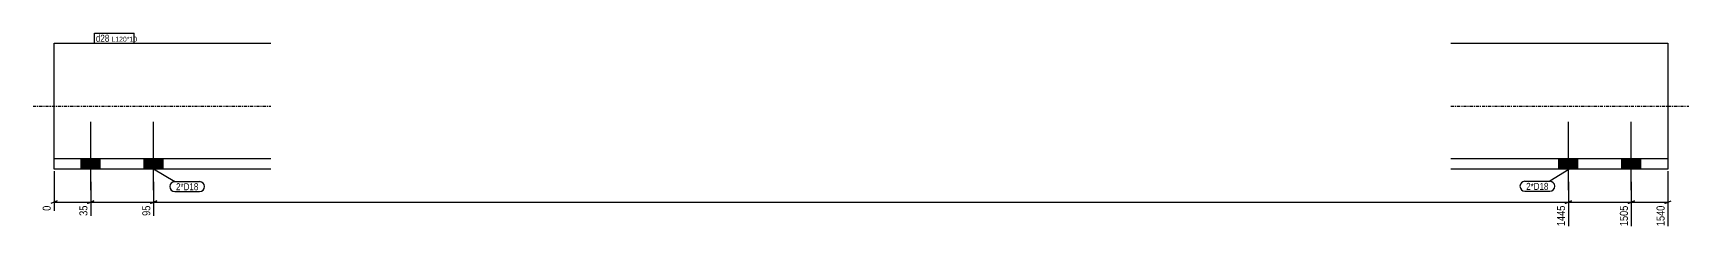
# Model space of a CAD drawing. Header units: millimetres. Extents: x 7 to 15068, y 3 to 600.
# Drawn here: x 13488 to 15068, y 3 to 189 of the extents above; entities that cross this region are included whole.
import ezdxf

# ---------------------------------------------------------------- set-up
doc = ezdxf.new("R2010")
doc.units = ezdxf.units.MM
doc.linetypes.add('DXK_LINE_DOT2', pattern=[3.9198, 1.9599, -1.9599])
doc.linetypes.add('DXK_LINE_DOT3', pattern=[5.9187, 2.979, -0.9799, 0.9799, -0.9799])
for name, color, linetype in [('MÅLSÆTNING', 7, 'Continuous'), ('STÅL', 7, 'Continuous'), ('TEKST', 7, 'Continuous')]:
    doc.layers.add(name, color=color, linetype=linetype)
doc.styles.add('Arial Narrow', font='ARIALN.TTF', dxfattribs={"height": 0.2})

msp = doc.modelspace()

# ---------------------------------------------------------------- hatches: boundary and pattern name
at = {"layer": 'STÅL', "linetype": 'Continuous'}
for points in [[(13551.9, 69), (13533.9, 69), (13533.9, 59), (13551.9, 59)], [(13611.9, 69), (13593.9, 69), (13593.9, 59), (13611.9, 59)], [(14943.9, 59), (14961.9, 59), (14961.9, 69), (14943.9, 69)], [(15003.9, 59), (15021.9, 59), (15021.9, 69), (15003.9, 69)]]:
    msp.add_hatch(color=96, dxfattribs=at).paths.add_polyline_path(points)

# ---------------------------------------------------------------- linework, layer by layer
at = {"layer": 'MÅLSÆTNING', "color": 7, "linetype": 'Continuous'}
for p, q in [((13507.9, 57), (13507.9, 19.4)), ((15047.9, 57), (15047.9, 4.8)), ((13542.9, 47), (13542.9, 14.6)), ((13542.9, 47), (13542.9, 14.6)), ((13602.9, 47), (13602.9, 14.6)), ((13602.9, 47), (13602.9, 14.6)), ((14952.9, 47), (14952.9, 4.8)), ((14952.9, 47), (14952.9, 4.8)), ((15012.9, 47), (15012.9, 4.8)), ((15012.9, 47), (15012.9, 4.8)), ((13510.9, 28.9), (13504.9, 26.5)), ((13507.9, 27.7), (13542.9, 27.7)), ((13545.9, 28.9), (13539.9, 26.5)), ((13539.9, 26.5), (13545.9, 28.9)), ((13542.9, 27.7), (13602.9, 27.7)), ((13605.9, 28.9), (13599.9, 26.5)), ((13599.9, 26.5), (13605.9, 28.9)), ((13602.9, 27.7), (14952.9, 27.7)), ((14955.9, 28.9), (14949.9, 26.5)), ((14949.9, 26.5), (14955.9, 28.9)), ((14952.9, 27.7), (15012.9, 27.7)), ((15015.9, 28.9), (15009.9, 26.5)), ((15009.9, 26.5), (15015.9, 28.9)), ((15012.9, 27.7), (15047.9, 27.7)), ((15044.9, 26.5), (15050.9, 28.9))]:
    msp.add_line(p, q, dxfattribs=at)
at = {"layer": 'STÅL', "color": 2, "linetype": 'Continuous'}
for p, q in [((13507.9, 59), (13507.9, 179)), ((13507.9, 179), (13714.9, 179)), ((14840.9, 179), (15047.9, 179)), ((15047.9, 179), (15047.9, 59)), ((13714.9, 69), (13507.9, 69)), ((15047.9, 69), (14840.9, 69)), ((13714.9, 59), (13507.9, 59)), ((15047.9, 59), (14840.9, 59))]:
    msp.add_line(p, q, dxfattribs=at)
at = {"layer": 'STÅL', "color": 7, "linetype": 'DXK_LINE_DOT2'}
msp.add_line((15047.9, 178.5), (15047.9, 175), dxfattribs=at)
at = {"layer": 'STÅL', "color": 7, "linetype": 'DXK_LINE_DOT3'}
for p, q in [((13487.9, 119), (13714.9, 119)), ((14840.9, 119), (15067.9, 119))]:
    msp.add_line(p, q, dxfattribs=at)
at = {"layer": 'STÅL', "color": 96, "linetype": 'Continuous'}
for p, q in [((13542.9, 39), (13542.9, 104)), ((13602.9, 39), (13602.9, 104)), ((14952.9, 39), (14952.9, 104)), ((15012.9, 39), (15012.9, 104)), ((13533.9, 59), (13533.9, 69)), ((13551.9, 59), (13551.9, 69)), ((13593.9, 59), (13593.9, 69)), ((13611.9, 59), (13611.9, 69)), ((14943.9, 59), (14943.9, 69)), ((14961.9, 59), (14961.9, 69)), ((15003.9, 59), (15003.9, 69)), ((15021.9, 59), (15021.9, 69))]:
    msp.add_line(p, q, dxfattribs=at)

# ---------------------------------------------------------------- wipeouts: each hides what was drawn before it
at = {"color": 0}
for points in [[(13645.6, 39), (13645.6, 46), (13624.3, 46), (13624.3, 39)], [(14934, 39.3), (14934, 46.3), (14912.6, 46.3), (14912.6, 39.3)]]:
    msp.add_wipeout(points, dxfattribs=at).dxf.layer = 'TEKST'

# ---------------------------------------------------------------- next in the draw order: wipeouts: each hides what was drawn before it
at = {"color": 0, "linetype": 'Continuous'}
for points in [[(13506.3, 25.9), (13495.1, 25.9), (13495.1, 17.8), (13506.3, 17.8)], [(13541.3, 25.9), (13530.1, 25.9), (13530.1, 12.9), (13541.3, 12.9)], [(13601.3, 25.9), (13590.1, 25.9), (13590.1, 12.9), (13601.3, 12.9)], [(14951.3, 25.9), (14940.1, 25.9), (14940.1, 3.2), (14951.3, 3.2)], [(15011.3, 25.9), (15000.1, 25.9), (15000.1, 3.2), (15011.3, 3.2)], [(15046.3, 25.9), (15035.1, 25.9), (15035.1, 3.2), (15046.3, 3.2)]]:
    msp.add_wipeout(points, dxfattribs=at).dxf.layer = 'MÅLSÆTNING'
at = {"color": 0}
for points in [[(13560.6, 180.4), (13560.6, 187.4), (13547.8, 187.4), (13547.8, 180.4)], [(13645.6, 39), (13645.6, 46), (13624.3, 46), (13624.3, 39)], [(14934, 39.3), (14934, 46.3), (14912.6, 46.3), (14912.6, 39.3)]]:
    msp.add_wipeout(points, dxfattribs=at).dxf.layer = 'TEKST'

# ---------------------------------------------------------------- next in the draw order: linework, layer by layer
at = {"layer": 'TEKST', "color": 7, "linetype": 'Continuous'}
for p, q in [((13602.9, 59.5), (13623.1, 47.2)), ((14911.4, 47.5), (14935.2, 47.5)), ((14953.2, 58.7), (14935.2, 47.5)), ((13623.1, 47.2), (13646.8, 47.2)), ((13623.1, 37.8), (13646.8, 37.8)), ((14911.4, 38.1), (14935.2, 38.1))]:
    msp.add_line(p, q, dxfattribs=at)
for centre, start, end in [((14911.4, 42.8), 90, 270), ((14935.2, 42.8), 270, 90), ((13623.1, 42.5), 90, 270), ((13646.8, 42.5), 270, 90)]:
    msp.add_arc(centre, 4.7, start, end, dxfattribs=at)

# ---------------------------------------------------------------- next in the draw order: texts
at = {"layer": 'MÅLSÆTNING', "color": 3, "linetype": 'Continuous', "style": 'Arial Narrow'}
for s, p in [('0', (13504.7, 19.4)), ('35', (13539.7, 14.6)), ('95', (13599.7, 14.6)), ('1445', (14949.7, 4.8)), ('1505', (15009.7, 4.8)), ('1540', (15044.7, 4.8))]:
    msp.add_text(s, height=7.64, rotation=90.0002, dxfattribs=at).set_placement(p)
at = {"layer": 'TEKST', "color": 3, "style": 'Arial Narrow'}
for p in [(13624.3, 39), (14912.6, 39.3)]:
    msp.add_text('2*D18', height=6.68, dxfattribs=at).set_placement(p)

# ---------------------------------------------------------------- next in the draw order: wipeouts: each hides what was drawn before it
at = {"color": 0}
msp.add_wipeout([(13560.6, 180.4), (13560.6, 187.4), (13547.8, 187.4), (13547.8, 180.4)], dxfattribs=at).dxf.layer = 'TEKST'

# ---------------------------------------------------------------- next in the draw order: linework, layer by layer
at = {"layer": 'TEKST', "color": 7, "linetype": 'Continuous'}
msp.add_line((13546.6, 179.2), (13546.6, 188.6), dxfattribs=at)

# ---------------------------------------------------------------- next in the draw order: wipeouts: each hides what was drawn before it
at = {"color": 0}
msp.add_wipeout([(13583.1, 180.4), (13583.1, 185.4), (13562.7, 185.4), (13562.7, 180.4)], dxfattribs=at).dxf.layer = 'TEKST'

# ---------------------------------------------------------------- next in the draw order: wipeouts: each hides what was drawn before it
msp.add_wipeout([(13583.1, 180.4), (13583.1, 185.4), (13562.7, 185.4), (13562.7, 180.4)], dxfattribs=at).dxf.layer = 'TEKST'

# ---------------------------------------------------------------- next in the draw order: linework, layer by layer
at = {"layer": 'TEKST', "color": 7, "linetype": 'Continuous'}
for p, q in [((13546.6, 188.6), (13584.3, 188.6)), ((13546.6, 179.2), (13584.3, 179.2)), ((13584.3, 179.2), (13584.3, 188.6))]:
    msp.add_line(p, q, dxfattribs=at)

# ---------------------------------------------------------------- next in the draw order: texts
at = {"layer": 'TEKST', "color": 3, "style": 'Arial Narrow'}
for s, height, p in [('d28', 6.68, (13547.8, 180.4)), ('L120*10', 4.77, (13562.7, 180.4))]:
    msp.add_text(s, height=height, dxfattribs=at).set_placement(p)

doc.saveas('drawing.dxf')
